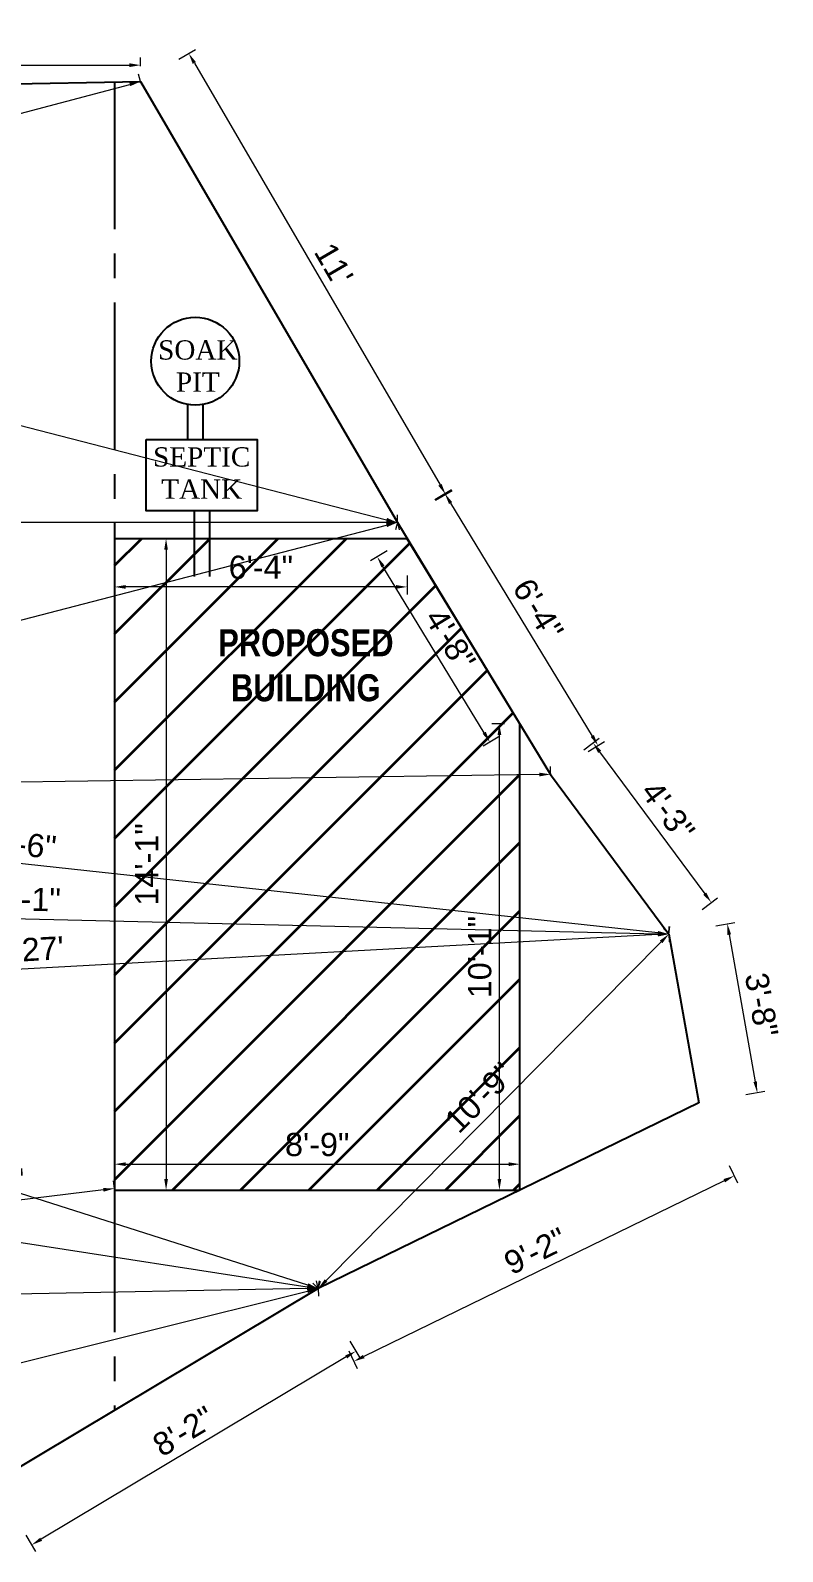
# Model space of a CAD drawing. Header units: inches. Extents: x 376358 to 406049, y -63575 to -53607.
# Drawn here: x 385004.6 to 385199.5, y -56315.2 to -55921.1 of the extents above; entities that cross this region are included whole.
import ezdxf

# ---------------------------------------------------------------- set-up
doc = ezdxf.new("R2010")
doc.units = ezdxf.units.IN
doc.header["$LTSCALE"] = 2
doc.header["$MEASUREMENT"] = 0
doc.header["$PDMODE"] = 34
doc.linetypes.add('CENTER2', pattern=[28.575, 19.05, -3.175, 3.175, -3.175])
doc.layers.get('0').update_dxf_attribs({"linetype": 'CONTINUOUS'})
doc.layers.get('DEFPOINTS').update_dxf_attribs({"color": 141, "linetype": 'CONTINUOUS'})
for name, color, linetype, lineweight in [('door', 20, 'CONTINUOUS', 35), ('steps', 253, 'CONTINUOUS', 20), ('WALL - A', 1, 'CONTINUOUS', 40)]:
    doc.layers.add(name, color=color, linetype=linetype, lineweight=lineweight)
doc.styles.add('Lettring Text', font='arial.ttf')
doc.styles.get("Standard").update_dxf_attribs({"font": 'ARIALN.TTF'})
doc.dimstyles.new('Copy of Standard', dxfattribs={"dimtxt": 6, "dimasz": 2.875, "dimexe": 2, "dimexo": 4, "dimgap": 2, "dimtad": 1, "dimdec": 0, "dimrnd": 1, "dimzin": 0, "dimdsep": 46, "dimlunit": 4, "dimtxsty": 'Lettring Text', "dimcen": 0.1, "dimclrd": 7, "dimclre": 7, "dimclrt": 7, "dimazin": 0, "dimtfac": 0.645, "dimtdec": 0, "dimtmove": 1, "dimatfit": 0, "dimfxl": 3, "dimfxlon": 1, "dimtfillclr": 256, "dimtolj": 1, "dimtzin": 0, "dimlwd": -1, "dimlwe": -1, "dimarcsym": 2})

# ---------------------------------------------------------------- blocks, each defined once
blk = doc.blocks.new('*D334')
at = {"layer": 'DEFPOINTS', "color": 0, "ltscale": 0.5, "transparency": 16777216}
for p in [(385033.15, -55930.14), (385033.15, -55934.38), (384939.84, -55935.99)]:
    blk.add_point(p, dxfattribs=at)
at = {"layer": 'steps', "color": 7, "ltscale": 0.5, "transparency": 16777216}
for p, q in [((384939.84, -55931.99), (384939.84, -55928.14)), ((384942.71, -55930.14), (385030.28, -55930.14)), ((385033.15, -55930.38), (385033.15, -55928.14))]:
    blk.add_line(p, q, dxfattribs=at)
for points in [[(384942.71, -55929.66), (384942.71, -55930.62), (384939.84, -55930.14)], [(385030.28, -55929.66), (385030.28, -55930.62), (385033.15, -55930.14)]]:
    blk.add_solid(points, dxfattribs=at)
at = {"layer": 'steps', "color": 7, "ltscale": 0.5, "transparency": 16777216, "insert": (384986.5, -55925.08), "char_height": 6, "attachment_point": 5, "style": 'Lettring Text'}
blk.add_mtext('\\A1;7\'-9"', dxfattribs=at)
blk = doc.blocks.new('*D335')
at = {"layer": 'DEFPOINTS', "color": 0, "ltscale": 0.5, "transparency": 16777216}
for p in [(385033.15, -55934.38), (385112.18, -56041.33), (385099.69, -56048.61)]:
    blk.add_point(p, dxfattribs=at)
at = {"layer": 'steps', "color": 7, "ltscale": 0.5, "transparency": 16777216}
for p, q in [((385043.06, -55928.61), (385047.38, -55926.09)), ((385047.1, -55929.58), (385110.74, -56038.84)), ((385109.59, -56042.84), (385113.91, -56040.32))]:
    blk.add_line(p, q, dxfattribs=at)
for points in [[(385047.51, -55929.34), (385046.68, -55929.82), (385045.65, -55927.1)], [(385111.15, -56038.6), (385110.32, -56039.08), (385112.18, -56041.33)]]:
    blk.add_solid(points, dxfattribs=at)
at = {"layer": 'steps', "color": 7, "ltscale": 0.5, "transparency": 16777216, "insert": (385083.25, -55981.69), "char_height": 6, "attachment_point": 5, "rotation": 300.2191, "style": 'Lettring Text'}
blk.add_mtext("\\A1;11'", dxfattribs=at)
blk = doc.blocks.new('*D336')
at = {"layer": 'DEFPOINTS', "color": 0, "ltscale": 0.5, "transparency": 16777216}
for p in [(385099.69, -56048.61), (385151.68, -56106.37), (385139.37, -56113.86)]:
    blk.add_point(p, dxfattribs=at)
at = {"layer": 'steps', "color": 7, "ltscale": 0.5, "transparency": 16777216}
for p, q in [((385109.43, -56042.68), (385113.7, -56040.08)), ((385113.49, -56043.58), (385150.19, -56103.92)), ((385149.12, -56107.93), (385153.39, -56105.33))]:
    blk.add_line(p, q, dxfattribs=at)
for points in [[(385113.9, -56043.33), (385113.08, -56043.83), (385112, -56041.12)], [(385150.6, -56103.67), (385149.78, -56104.16), (385151.68, -56106.37)]]:
    blk.add_solid(points, dxfattribs=at)
at = {"layer": 'steps', "color": 7, "ltscale": 0.5, "transparency": 16777216, "insert": (385136.17, -56071.11), "char_height": 6, "attachment_point": 5, "rotation": 301.3094, "style": 'Lettring Text'}
blk.add_mtext('\\A1;6\'-4"', dxfattribs=at)
blk = doc.blocks.new('*D337')
at = {"layer": 'DEFPOINTS', "color": 0, "ltscale": 0.5, "transparency": 16777216}
for p in [(385139.37, -56113.86), (385181.05, -56147.07), (385170.04, -56155.23)]:
    blk.add_point(p, dxfattribs=at)
at = {"layer": 'steps', "color": 7, "ltscale": 0.5, "transparency": 16777216}
for p, q in [((385147.98, -56107.48), (385151.99, -56104.51)), ((385152.1, -56108.01), (385179.34, -56144.76)), ((385178.64, -56148.85), (385182.66, -56145.88))]:
    blk.add_line(p, q, dxfattribs=at)
for points in [[(385152.48, -56107.72), (385151.71, -56108.29), (385150.39, -56105.7)], [(385179.72, -56144.47), (385178.95, -56145.04), (385181.05, -56147.07)]]:
    blk.add_solid(points, dxfattribs=at)
at = {"layer": 'steps', "color": 7, "ltscale": 0.5, "transparency": 16777216, "insert": (385169.79, -56123.36), "char_height": 6, "attachment_point": 5, "rotation": 306.5444, "style": 'Lettring Text'}
blk.add_mtext('\\A1;4\'-3"', dxfattribs=at)
blk = doc.blocks.new('*D338')
at = {"layer": 'DEFPOINTS', "color": 0, "ltscale": 0.5, "transparency": 16777216}
for p in [(385170.04, -56155.23), (385177.76, -56198.97), (385192.92, -56196.3)]:
    blk.add_point(p, dxfattribs=at)
at = {"layer": 'steps', "color": 7, "ltscale": 0.5, "transparency": 16777216}
for p, q in [((385182.24, -56153.07), (385187.16, -56152.2)), ((385185.69, -56155.38), (385192.42, -56193.47)), ((385189.96, -56196.82), (385194.89, -56195.95))]:
    blk.add_line(p, q, dxfattribs=at)
for points in [[(385186.16, -56155.3), (385185.22, -56155.47), (385185.19, -56152.55)], [(385192.89, -56193.38), (385191.94, -56193.55), (385192.92, -56196.3)]]:
    blk.add_solid(points, dxfattribs=at)
at = {"layer": 'steps', "color": 7, "ltscale": 0.5, "transparency": 16777216, "insert": (385194.04, -56173.54), "char_height": 6, "attachment_point": 5, "rotation": 280.0124, "style": 'Lettring Text'}
blk.add_mtext('\\A1;3\'-8"', dxfattribs=at)
blk = doc.blocks.new('*D339')
at = {"layer": 'DEFPOINTS', "color": 0, "ltscale": 0.5, "transparency": 16777216}
for p in [(385177.76, -56198.97), (385079.2, -56247.03), (385088.41, -56265.92)]:
    blk.add_point(p, dxfattribs=at)
at = {"layer": 'steps', "color": 7, "ltscale": 0.5, "transparency": 16777216}
for p, q in [((385185.65, -56215.17), (385187.85, -56219.66)), ((385184.39, -56219.12), (385090.99, -56264.66)), ((385087.09, -56263.22), (385089.28, -56267.72))]:
    blk.add_line(p, q, dxfattribs=at)
for points in [[(385184.18, -56218.69), (385184.6, -56219.55), (385186.97, -56217.86)], [(385090.78, -56264.23), (385091.2, -56265.09), (385088.41, -56265.92)]]:
    blk.add_solid(points, dxfattribs=at)
at = {"layer": 'steps', "color": 7, "ltscale": 0.5, "transparency": 16777216, "insert": (385135.47, -56237.34), "char_height": 6, "attachment_point": 5, "rotation": 25.9919, "style": 'Lettring Text'}
blk.add_mtext('\\A1;9\'-2"', dxfattribs=at)
blk = doc.blocks.new('*D340')
at = {"layer": 'DEFPOINTS', "color": 0, "ltscale": 0.5, "transparency": 16777216}
for p in [(385079.2, -56247.03), (384995.22, -56297.21), (385004.94, -56313.47)]:
    blk.add_point(p, dxfattribs=at)
at = {"layer": 'steps', "color": 7, "ltscale": 0.5, "transparency": 16777216}
for p, q in [((385087.37, -56260.71), (385089.94, -56265.01)), ((385086.45, -56264.76), (385007.41, -56312)), ((385003.4, -56310.9), (385005.96, -56315.19))]:
    blk.add_line(p, q, dxfattribs=at)
for points in [[(385086.2, -56264.35), (385086.69, -56265.17), (385088.91, -56263.29)], [(385007.16, -56311.58), (385007.65, -56312.41), (385004.94, -56313.47)]]:
    blk.add_solid(points, dxfattribs=at)
at = {"layer": 'steps', "color": 7, "ltscale": 0.5, "transparency": 16777216, "insert": (385044.33, -56284.03), "char_height": 6, "attachment_point": 5, "rotation": 30.8617, "style": 'Lettring Text'}
blk.add_mtext('\\A1;8\'-2"', dxfattribs=at)
blk = doc.blocks.new('*D352')
at = {"layer": 'DEFPOINTS', "color": 0, "ltscale": 0.5, "transparency": 16777216}
for p in [(385033.15, -55934.38), (385033.15, -55934.38), (384847.57, -55983.62)]:
    blk.add_point(p, dxfattribs=at)
at = {"layer": 'steps', "color": 7, "ltscale": 0.5, "transparency": 16777216}
for p, q in [((385033.15, -55934.38), (385032.64, -55932.45)), ((384850.35, -55982.88), (385030.37, -55935.12)), ((384847.57, -55983.62), (384847.06, -55981.69))]:
    blk.add_line(p, q, dxfattribs=at)
for points in [[(385030.25, -55934.65), (385030.5, -55935.58), (385033.15, -55934.38)], [(384850.23, -55982.42), (384850.47, -55983.35), (384847.57, -55983.62)]]:
    blk.add_solid(points, dxfattribs=at)
at = {"layer": 'steps', "color": 7, "ltscale": 0.5, "transparency": 16777216, "insert": (384939.06, -55954.11), "char_height": 6, "attachment_point": 5, "rotation": 14.86, "style": 'Lettring Text'}
blk.add_mtext("\\A1;16'", dxfattribs=at)
blk = doc.blocks.new('*D353')
at = {"layer": 'DEFPOINTS', "color": 0, "ltscale": 0.5, "transparency": 16777216}
for p in [(384847.57, -55983.62), (385099.69, -56048.61), (385099.69, -56048.61)]:
    blk.add_point(p, dxfattribs=at)
at = {"layer": 'steps', "color": 7, "ltscale": 0.5, "transparency": 16777216}
for p, q in [((384847.57, -55983.62), (384847.07, -55985.56)), ((384850.35, -55984.34), (385096.9, -56047.89)), ((385099.69, -56048.61), (385099.19, -56050.54))]:
    blk.add_line(p, q, dxfattribs=at)
for points in [[(384850.47, -55983.87), (384850.23, -55984.8), (384847.57, -55983.62)], [(385097.02, -56047.43), (385096.78, -56048.35), (385099.69, -56048.61)]]:
    blk.add_solid(points, dxfattribs=at)
at = {"layer": 'steps', "color": 7, "ltscale": 0.5, "transparency": 16777216, "insert": (384974.89, -56011.21), "char_height": 6, "attachment_point": 5, "rotation": 345.5457, "style": 'Lettring Text'}
blk.add_mtext('\\A1;21\'-8"', dxfattribs=at)
blk = doc.blocks.new('*D354')
at = {"layer": 'DEFPOINTS', "color": 0, "ltscale": 0.5, "transparency": 16777216}
for p in [(384843.14, -56048.52), (384843.14, -56048.52), (385099.69, -56048.61)]:
    blk.add_point(p, dxfattribs=at)
at = {"layer": 'steps', "color": 7, "ltscale": 0.5, "transparency": 16777216}
for p, q in [((384843.14, -56048.52), (384843.14, -56046.52)), ((385096.81, -56048.61), (384846.01, -56048.52)), ((385099.69, -56048.61), (385099.69, -56046.61))]:
    blk.add_line(p, q, dxfattribs=at)
for points in [[(384846.01, -56048.04), (384846.01, -56049), (384843.14, -56048.52)], [(385096.81, -56048.13), (385096.81, -56049.09), (385099.69, -56048.61)]]:
    blk.add_solid(points, dxfattribs=at)
at = {"layer": 'steps', "color": 7, "ltscale": 0.5, "transparency": 16777216, "insert": (384971.41, -56043.5), "char_height": 6, "attachment_point": 5, "rotation": 359.9795, "style": 'Lettring Text'}
blk.add_mtext('\\A1;21\'-5"', dxfattribs=at)
blk = doc.blocks.new('*D355')
at = {"layer": 'DEFPOINTS', "color": 0, "ltscale": 0.5, "transparency": 16777216}
for p in [(385099.69, -56048.61), (385099.69, -56048.61), (384830.21, -56118.35)]:
    blk.add_point(p, dxfattribs=at)
at = {"layer": 'steps', "color": 7, "ltscale": 0.5, "transparency": 16777216}
for p, q in [((385099.69, -56048.61), (385100.19, -56050.54)), ((384832.99, -56117.63), (385096.9, -56049.33)), ((384830.21, -56118.35), (384830.71, -56120.28))]:
    blk.add_line(p, q, dxfattribs=at)
for points in [[(385096.78, -56048.86), (385097.02, -56049.79), (385099.69, -56048.61)], [(384832.87, -56117.16), (384833.11, -56118.09), (384830.21, -56118.35)]]:
    blk.add_solid(points, dxfattribs=at)
at = {"layer": 'steps', "color": 7, "ltscale": 0.5, "transparency": 16777216, "insert": (384963.68, -56078.57), "char_height": 6, "attachment_point": 5, "rotation": 14.5097, "style": 'Lettring Text'}
blk.add_mtext('\\A1;23\'-2"', dxfattribs=at)
blk = doc.blocks.new('*D356')
at = {"layer": 'DEFPOINTS', "color": 0, "ltscale": 0.5, "transparency": 16777216}
for p in [(385139.37, -56113.86), (384830.21, -56118.35), (384830.21, -56118.35)]:
    blk.add_point(p, dxfattribs=at)
at = {"layer": 'steps', "color": 7, "ltscale": 0.5, "transparency": 16777216}
for p, q in [((385139.37, -56113.86), (385139.35, -56111.86)), ((385136.5, -56113.9), (384833.09, -56118.31)), ((384830.21, -56118.35), (384830.18, -56116.35))]:
    blk.add_line(p, q, dxfattribs=at)
for points in [[(385136.49, -56113.42), (385136.51, -56114.38), (385139.37, -56113.86)], [(384833.08, -56117.83), (384833.09, -56118.78), (384830.21, -56118.35)]]:
    blk.add_solid(points, dxfattribs=at)
at = {"layer": 'steps', "color": 7, "ltscale": 0.5, "transparency": 16777216, "insert": (384984.72, -56111.04), "char_height": 6, "attachment_point": 5, "rotation": 0.8318, "style": 'Lettring Text'}
blk.add_mtext('\\A1;25\'-9"', dxfattribs=at)
blk = doc.blocks.new('*D357')
at = {"layer": 'DEFPOINTS', "color": 0, "ltscale": 0.5, "transparency": 16777216}
for p in [(384830.21, -56118.35), (384830.21, -56118.35), (385170.04, -56155.23)]:
    blk.add_point(p, dxfattribs=at)
at = {"layer": 'steps', "color": 7, "ltscale": 0.5, "transparency": 16777216}
for p, q in [((384830.21, -56118.35), (384830.43, -56116.36)), ((385167.18, -56154.92), (384833.07, -56118.66)), ((385170.04, -56155.23), (385170.25, -56153.24))]:
    blk.add_line(p, q, dxfattribs=at)
for points in [[(384833.12, -56118.18), (384833.02, -56119.13), (384830.21, -56118.35)], [(385167.23, -56154.44), (385167.13, -56155.39), (385170.04, -56155.23)]]:
    blk.add_solid(points, dxfattribs=at)
at = {"layer": 'steps', "color": 7, "ltscale": 0.5, "transparency": 16777216, "insert": (385000.67, -56131.75), "char_height": 6, "attachment_point": 5, "rotation": 353.8059, "style": 'Lettring Text'}
blk.add_mtext('\\A1;28\'-6"', dxfattribs=at)
blk = doc.blocks.new('*D358')
at = {"layer": 'DEFPOINTS', "color": 0, "ltscale": 0.5, "transparency": 16777216}
for p in [(384833.37, -56147.23), (385170.04, -56155.23), (385170.04, -56155.23)]:
    blk.add_point(p, dxfattribs=at)
at = {"layer": 'steps', "color": 7, "ltscale": 0.5, "transparency": 16777216}
for p, q in [((384833.37, -56147.23), (384833.42, -56145.24)), ((384836.25, -56147.3), (385167.16, -56155.16)), ((385170.04, -56155.23), (385170.08, -56153.23))]:
    blk.add_line(p, q, dxfattribs=at)
for points in [[(384836.26, -56146.82), (384836.24, -56147.78), (384833.37, -56147.23)], [(385167.17, -56154.68), (385167.15, -56155.64), (385170.04, -56155.23)]]:
    blk.add_solid(points, dxfattribs=at)
at = {"layer": 'steps', "color": 7, "ltscale": 0.5, "transparency": 16777216, "insert": (385001.83, -56146.17), "char_height": 6, "attachment_point": 5, "rotation": 358.6399, "style": 'Lettring Text'}
blk.add_mtext('\\A1;28\'-1"', dxfattribs=at)
blk = doc.blocks.new('*D359')
at = {"layer": 'DEFPOINTS', "color": 0, "ltscale": 0.5, "transparency": 16777216}
for p in [(385170.04, -56155.23), (384846.16, -56172.84), (384846.16, -56172.84)]:
    blk.add_point(p, dxfattribs=at)
at = {"layer": 'steps', "color": 7, "ltscale": 0.5, "transparency": 16777216}
for p, q in [((385167.17, -56155.38), (384849.03, -56172.69)), ((385170.04, -56155.23), (385170.15, -56157.23)), ((384846.16, -56172.84), (384846.27, -56174.84))]:
    blk.add_line(p, q, dxfattribs=at)
for points in [[(385167.14, -56154.91), (385167.19, -56155.86), (385170.04, -56155.23)], [(384849, -56172.21), (384849.06, -56173.17), (384846.16, -56172.84)]]:
    blk.add_solid(points, dxfattribs=at)
at = {"layer": 'steps', "color": 7, "ltscale": 0.5, "transparency": 16777216, "insert": (385007.83, -56159.03), "char_height": 6, "attachment_point": 5, "rotation": 3.1131, "style": 'Lettring Text'}
blk.add_mtext("\\A1;27'", dxfattribs=at)
blk = doc.blocks.new('*D360')
at = {"layer": 'DEFPOINTS', "color": 0, "ltscale": 0.5, "transparency": 16777216}
for p in [(384846.16, -56172.84), (384846.16, -56172.84), (385079.2, -56247.03)]:
    blk.add_point(p, dxfattribs=at)
at = {"layer": 'steps', "color": 7, "ltscale": 0.5, "transparency": 16777216}
for p, q in [((384846.16, -56172.84), (384846.77, -56170.94)), ((385076.46, -56246.16), (384848.9, -56173.72)), ((385079.2, -56247.03), (385079.8, -56245.12))]:
    blk.add_line(p, q, dxfattribs=at)
for points in [[(384849.04, -56173.26), (384848.75, -56174.17), (384846.16, -56172.84)], [(385076.6, -56245.7), (385076.31, -56246.61), (385079.2, -56247.03)]]:
    blk.add_solid(points, dxfattribs=at)
at = {"layer": 'steps', "color": 7, "ltscale": 0.5, "transparency": 16777216, "insert": (384964.21, -56205.11), "char_height": 6, "attachment_point": 5, "rotation": 342.3416, "style": 'Lettring Text'}
blk.add_mtext('\\A1;20\'-5"', dxfattribs=at)
blk = doc.blocks.new('*D361')
at = {"layer": 'DEFPOINTS', "color": 0, "ltscale": 0.5, "transparency": 16777216}
for p in [(384841.63, -56210.34), (385079.2, -56247.03), (385079.2, -56247.03)]:
    blk.add_point(p, dxfattribs=at)
at = {"layer": 'steps', "color": 7, "ltscale": 0.5, "transparency": 16777216}
for p, q in [((384841.63, -56210.34), (384841.94, -56208.36)), ((384844.47, -56210.78), (385076.36, -56246.59)), ((385079.2, -56247.03), (385079.5, -56245.05))]:
    blk.add_line(p, q, dxfattribs=at)
for points in [[(384844.55, -56210.3), (384844.4, -56211.25), (384841.63, -56210.34)], [(385076.43, -56246.12), (385076.28, -56247.06), (385079.2, -56247.03)]]:
    blk.add_solid(points, dxfattribs=at)
at = {"layer": 'steps', "color": 7, "ltscale": 0.5, "transparency": 16777216, "insert": (384961.19, -56223.68), "char_height": 6, "attachment_point": 5, "rotation": 351.2203, "style": 'Lettring Text'}
blk.add_mtext("\\A1;20'", dxfattribs=at)
blk = doc.blocks.new('*D362')
at = {"layer": 'DEFPOINTS', "color": 0, "ltscale": 0.5, "transparency": 16777216}
for p in [(385079.2, -56247.03), (384846.62, -56251.4), (384846.62, -56251.4)]:
    blk.add_point(p, dxfattribs=at)
at = {"layer": 'steps', "color": 7, "ltscale": 0.5, "transparency": 16777216}
for p, q in [((385076.32, -56247.08), (384849.49, -56251.34)), ((385079.2, -56247.03), (385079.23, -56249.03)), ((384846.62, -56251.4), (384846.66, -56253.4))]:
    blk.add_line(p, q, dxfattribs=at)
for points in [[(385076.31, -56246.6), (385076.33, -56247.56), (385079.2, -56247.03)], [(384849.49, -56250.86), (384849.5, -56251.82), (384846.62, -56251.4)]]:
    blk.add_solid(points, dxfattribs=at)
at = {"layer": 'steps', "color": 7, "ltscale": 0.5, "transparency": 16777216, "insert": (384962.81, -56244.15), "char_height": 6, "attachment_point": 5, "rotation": 1.076, "style": 'Lettring Text'}
blk.add_mtext('\\A1;19\'-5"', dxfattribs=at)
blk = doc.blocks.new('*D363')
at = {"layer": 'DEFPOINTS', "color": 0, "ltscale": 0.5, "transparency": 16777216}
for p in [(385079.2, -56247.03), (385079.2, -56247.03), (384841.55, -56306.2)]:
    blk.add_point(p, dxfattribs=at)
at = {"layer": 'steps', "color": 7, "ltscale": 0.5, "transparency": 16777216}
for p, q in [((385079.2, -56247.03), (385078.71, -56245.09)), ((384844.34, -56305.5), (385076.41, -56247.72)), ((384841.55, -56306.2), (384841.07, -56304.26))]:
    blk.add_line(p, q, dxfattribs=at)
for points in [[(385076.29, -56247.26), (385076.52, -56248.19), (385079.2, -56247.03)], [(384844.23, -56305.04), (384844.46, -56305.97), (384841.55, -56306.2)]]:
    blk.add_solid(points, dxfattribs=at)
at = {"layer": 'steps', "color": 7, "ltscale": 0.5, "transparency": 16777216, "insert": (384959.15, -56271.7), "char_height": 6, "attachment_point": 5, "rotation": 13.9809, "style": 'Lettring Text'}
blk.add_mtext('\\A1;20\'-5"', dxfattribs=at)
blk = doc.blocks.new('*D365')
at = {"layer": 'DEFPOINTS', "color": 0, "ltscale": 0.5, "transparency": 16777216}
for p in [(385170.04, -56155.23), (385170.04, -56155.23), (385079.2, -56247.03)]:
    blk.add_point(p, dxfattribs=at)
at = {"layer": 'steps', "color": 7, "ltscale": 0.5, "transparency": 16777216}
for p, q in [((385170.04, -56155.23), (385168.61, -56153.82)), ((385081.22, -56244.99), (385168.01, -56157.27)), ((385079.2, -56247.03), (385077.78, -56245.62))]:
    blk.add_line(p, q, dxfattribs=at)
for points in [[(385167.67, -56156.93), (385168.35, -56157.61), (385170.04, -56155.23)], [(385080.88, -56244.65), (385081.56, -56245.32), (385079.2, -56247.03)]]:
    blk.add_solid(points, dxfattribs=at)
at = {"layer": 'steps', "color": 7, "ltscale": 0.5, "transparency": 16777216, "insert": (385121.02, -56197.57), "char_height": 6, "attachment_point": 5, "rotation": 45.3016, "style": 'Lettring Text'}
blk.add_mtext('\\A1;10\'-9"', dxfattribs=at)
blk = doc.blocks.new('*D366')
at = {"layer": 'DEFPOINTS', "color": 0, "ltscale": 0.5, "transparency": 16777216}
for p in [(385026.43, -56052.8), (385026.43, -56221.56), (385039.77, -56221.56)]:
    blk.add_point(p, dxfattribs=at)
at = {"layer": 'steps', "color": 7, "ltscale": 0.5, "transparency": 16777216}
for p, q in [((385036.77, -56052.8), (385041.77, -56052.8)), ((385039.77, -56055.67), (385039.77, -56218.69)), ((385036.77, -56221.56), (385041.77, -56221.56))]:
    blk.add_line(p, q, dxfattribs=at)
for points in [[(385039.29, -56055.67), (385040.25, -56055.67), (385039.77, -56052.8)], [(385039.29, -56218.69), (385040.25, -56218.69), (385039.77, -56221.56)]]:
    blk.add_solid(points, dxfattribs=at)
at = {"layer": 'steps', "color": 7, "ltscale": 0.5, "transparency": 16777216, "insert": (385034.76, -56137.18), "char_height": 6, "attachment_point": 5, "rotation": 90, "style": 'Lettring Text'}
blk.add_mtext('\\A1;14\'-1"', dxfattribs=at)
blk = doc.blocks.new('*D367')
at = {"layer": 'DEFPOINTS', "color": 0, "ltscale": 0.5, "transparency": 16777216}
for p in [(385026.43, -56052.8), (385102.24, -56052.8), (385026.43, -56065.3)]:
    blk.add_point(p, dxfattribs=at)
at = {"layer": 'steps', "color": 7, "ltscale": 0.5, "transparency": 16777216}
for p, q in [((385026.43, -56062.3), (385026.43, -56067.3)), ((385102.24, -56062.3), (385102.24, -56067.3)), ((385099.36, -56065.3), (385029.31, -56065.3))]:
    blk.add_line(p, q, dxfattribs=at)
for points in [[(385029.31, -56064.82), (385029.31, -56065.78), (385026.43, -56065.3)], [(385099.36, -56064.82), (385099.36, -56065.78), (385102.24, -56065.3)]]:
    blk.add_solid(points, dxfattribs=at)
at = {"layer": 'steps', "color": 7, "ltscale": 0.5, "transparency": 16777216, "insert": (385064.33, -56060.24), "char_height": 6, "attachment_point": 5, "style": 'Lettring Text'}
blk.add_mtext('\\A1;6\'-4"', dxfattribs=at)
blk = doc.blocks.new('*D368')
at = {"layer": 'DEFPOINTS', "color": 0, "ltscale": 0.5, "transparency": 16777216}
for p in [(385102.24, -56052.8), (385094.47, -56057.52), (385131.43, -56100.8)]:
    blk.add_point(p, dxfattribs=at)
at = {"layer": 'steps', "color": 7, "ltscale": 0.5, "transparency": 16777216}
for p, q in [((385097.04, -56055.96), (385092.77, -56058.56)), ((385122.18, -56103.06), (385095.97, -56059.97)), ((385126.23, -56103.96), (385121.96, -56106.56))]:
    blk.add_line(p, q, dxfattribs=at)
for points in [[(385096.38, -56059.73), (385095.56, -56060.22), (385094.47, -56057.52)], [(385122.59, -56102.81), (385121.77, -56103.31), (385123.67, -56105.52)]]:
    blk.add_solid(points, dxfattribs=at)
at = {"layer": 'steps', "color": 7, "ltscale": 0.5, "transparency": 16777216, "insert": (385113.4, -56078.89), "char_height": 6, "attachment_point": 5, "rotation": 301.3094, "style": 'Lettring Text'}
blk.add_mtext('\\A1;4\'-8"', dxfattribs=at)
blk = doc.blocks.new('*D369')
at = {"layer": 'DEFPOINTS', "color": 0, "ltscale": 0.5, "transparency": 16777216}
for p in [(385126.13, -56100.8), (385131.43, -56100.8), (385131.43, -56221.56)]:
    blk.add_point(p, dxfattribs=at)
at = {"layer": 'steps', "color": 7, "ltscale": 0.5, "transparency": 16777216}
for p, q in [((385127.43, -56100.8), (385124.13, -56100.8)), ((385126.13, -56218.69), (385126.13, -56103.67)), ((385127.43, -56221.56), (385124.13, -56221.56))]:
    blk.add_line(p, q, dxfattribs=at)
for points in [[(385125.65, -56103.67), (385126.61, -56103.67), (385126.13, -56100.8)], [(385125.65, -56218.69), (385126.61, -56218.69), (385126.13, -56221.56)]]:
    blk.add_solid(points, dxfattribs=at)
at = {"layer": 'steps', "color": 7, "ltscale": 0.5, "transparency": 16777216, "insert": (385121.07, -56161.18), "char_height": 6, "attachment_point": 5, "rotation": 90, "style": 'Lettring Text'}
blk.add_mtext('\\A1;10\'-1"', dxfattribs=at)
blk = doc.blocks.new('*D370')
at = {"layer": 'DEFPOINTS', "color": 0, "ltscale": 0.5, "transparency": 16777216}
for p in [(385131.43, -56214.84), (385026.43, -56221.56), (385131.43, -56221.56)]:
    blk.add_point(p, dxfattribs=at)
at = {"layer": 'steps', "color": 7, "ltscale": 0.5, "transparency": 16777216}
for p, q in [((385026.43, -56217.56), (385026.43, -56212.84)), ((385131.43, -56217.56), (385131.43, -56212.84)), ((385029.31, -56214.84), (385128.56, -56214.84))]:
    blk.add_line(p, q, dxfattribs=at)
for points in [[(385029.31, -56214.36), (385029.31, -56215.32), (385026.43, -56214.84)], [(385128.56, -56214.36), (385128.56, -56215.32), (385131.43, -56214.84)]]:
    blk.add_solid(points, dxfattribs=at)
at = {"layer": 'steps', "color": 7, "ltscale": 0.5, "transparency": 16777216, "insert": (385078.93, -56209.78), "char_height": 6, "attachment_point": 5, "style": 'Lettring Text'}
blk.add_mtext('\\A1;8\'-9"', dxfattribs=at)
blk = doc.blocks.new('*D371')
at = {"layer": 'DEFPOINTS', "color": 0, "ltscale": 0.5, "transparency": 16777216}
for p in [(385026.43, -56221.56), (384964.74, -56228.63), (384964.79, -56229.05)]:
    blk.add_point(p, dxfattribs=at)
at = {"layer": 'steps', "color": 7, "ltscale": 0.5, "transparency": 16777216}
for p, q in [((385023.53, -56221.49), (384967.59, -56228.28)), ((385026.38, -56221.14), (385026.14, -56219.16)), ((384964.74, -56228.63), (384964.5, -56226.65))]:
    blk.add_line(p, q, dxfattribs=at)
for points in [[(385023.47, -56221.01), (385023.58, -56221.97), (385026.38, -56221.14)], [(384967.53, -56227.81), (384967.65, -56228.76), (384964.74, -56228.63)]]:
    blk.add_solid(points, dxfattribs=at)
at = {"layer": 'steps', "color": 7, "ltscale": 0.5, "transparency": 16777216, "insert": (384994.95, -56219.86), "char_height": 6, "attachment_point": 5, "rotation": 6.9254, "style": 'Lettring Text'}
blk.add_mtext('\\A1;5\'-2"', dxfattribs=at)

msp = doc.modelspace()

# ---------------------------------------------------------------- hatches: boundary and pattern name
at = {"layer": 'door', "ltscale": 0.5}
h = msp.add_hatch(dxfattribs=at)
h.set_pattern_fill('ANSI31', color=256, scale=100)
h.set_pattern_definition([(45, (-5734.578, 0), (-8.83883476, 8.83883476), [])])
h.paths.add_polyline_path([(385131.43, -56100.8), (385102.24, -56052.8), (385026.43, -56052.8), (385026.43, -56221.56), (385131.43, -56221.56)])
h.paths.add_polyline_path([(385116.7, -56210.79), (385133.82, -56193.48), (385125.04, -56184.78), (385107.91, -56202.09)], flags=9)
h.paths.add_polyline_path([(385041.04, -56149.62), (385041.04, -56125.26), (385028.67, -56125.26), (385028.67, -56149.62)], flags=24)
h.paths.add_polyline_path([(385054.53, -56066.47), (385074.22, -56066.47), (385074.22, -56054.1), (385054.53, -56054.1)], flags=24)
h.paths.add_polyline_path([(385103.04, -56073.83), (385113.27, -56090.66), (385123.83, -56084.23), (385113.6, -56067.41)], flags=24)
h.paths.add_polyline_path([(385127.29, -56173.62), (385127.29, -56149.26), (385114.93, -56149.26), (385114.93, -56173.62)], flags=24)
h.paths.add_polyline_path([(385069.11, -56216.01), (385088.8, -56216.01), (385088.8, -56203.64), (385069.11, -56203.64)], flags=24)
h.paths.add_polyline_path([(385050.05, -56098.51), (385101.98, -56098.51), (385101.98, -56072.48), (385050.05, -56072.48)], flags=24)

# ---------------------------------------------------------------- linework, layer by layer
at = {"ltscale": 0.5}
for p, q in [((384939.84, -55935.99), (385033.15, -55934.38)), ((385033.15, -55934.38), (385099.69, -56048.61)), ((385045.33, -56018.03), (385045.33, -56027.1)), ((385049.33, -56018.04), (385049.33, -56027.1)), ((385047.04, -56045.58), (385047.04, -56062.62)), ((385051.04, -56045.58), (385051.04, -56062.62)), ((385099.69, -56048.61), (385139.37, -56113.86)), ((385139.37, -56113.86), (385170.04, -56155.23)), ((385170.04, -56155.23), (385177.76, -56198.97)), ((385177.76, -56198.97), (385079.2, -56247.03)), ((385079.2, -56247.03), (384995.22, -56297.21))]:
    msp.add_line(p, q, dxfattribs=at)
for points in [[(385034.59, -56027.1), (385063.37, -56027.1), (385063.37, -56045.58), (385034.59, -56045.58)], [(385131.43, -56100.8), (385102.24, -56052.8), (385026.43, -56052.8), (385026.43, -56221.56), (385131.43, -56221.56)]]:
    msp.add_lwpolyline(points, close=True, dxfattribs=at)
msp.add_circle((385047.34, -56006.83), 11.39, dxfattribs=at)
at = {"layer": 'WALL - A', "linetype": 'CENTER2', "lineweight": -3}
msp.add_line((385026.43, -55934.49), (385026.43, -56278.56), dxfattribs=at)

# ---------------------------------------------------------------- texts
at = {"layer": 'steps', "color": 7, "ltscale": 0.3, "attachment_point": 2}
for s, insert, char_height, width in [('{\\fTimes New Roman|b0|i0|c0|p18;SOAK PIT}', (385048, -56001.41), 5, 21.7663), ('{\\fTimes New Roman|b0|i0|c0|p18;SEPTIC TANK}', (385049, -56029.12), 5, 21.7663), ('{\\fTechnic|b1|i0|c2|p2;PROPOSED BUILDING}', (385075.98, -56076.25), 7, 55.268)]:
    msp.add_mtext(s, dxfattribs=dict(at, insert=insert, char_height=char_height, width=width))

# ---------------------------------------------------------------- dimensions: what is measured, and where the dimension line sits
at = {"layer": 'steps', "ltscale": 0.5}
for base, p1, p2, picture, middle in [((385033.15, -55930.14), (384939.84, -55935.99), (385033.15, -55934.38), '*D334', (384986.5, -55925.08)), ((385026.43, -56065.3), (385102.24, -56052.8), (385026.43, -56052.8), '*D367', (385064.33, -56060.24)), ((385131.43, -56214.84), (385026.43, -56221.56), (385131.43, -56221.56), '*D370', (385078.93, -56209.78))]:
    dim = msp.add_linear_dim(base=base, p1=p1, p2=p2, dimstyle='Copy of Standard', dxfattribs=at)
    dim.commit()
    dim.dimension.update_dxf_attribs({"geometry": picture, "text_midpoint": middle})
for p1, p2, distance, picture, middle in [((385033.15, -55934.38), (385099.69, -56048.61), 14.46, '*D335', (385083.25, -55981.69)), ((384847.57, -55983.62), (385033.15, -55934.38), 0, '*D352', (384939.06, -55954.11)), ((384847.57, -55983.62), (385099.69, -56048.61), 0, '*D353', (384974.89, -56011.21)), ((385099.69, -56048.61), (384843.14, -56048.52), 0, '*D354', (384971.41, -56043.5)), ((385099.69, -56048.61), (385139.37, -56113.86), 14.41, '*D336', (385136.17, -56071.11)), ((384830.21, -56118.35), (385099.69, -56048.61), 0, '*D355', (384963.68, -56078.57)), ((385026.43, -56052.8), (385026.43, -56221.56), 13.34, '*D366', (385034.76, -56137.18)), ((385131.43, -56100.8), (385102.24, -56052.8), 9.08, '*D368', (385113.4, -56078.89)), ((385139.37, -56113.86), (384830.21, -56118.35), 0, '*D356', (384984.72, -56111.04)), ((385139.37, -56113.86), (385170.04, -56155.23), 13.71, '*D337', (385169.79, -56123.36)), ((385170.04, -56155.23), (384830.21, -56118.35), 0, '*D357', (385000.67, -56131.75)), ((384833.37, -56147.23), (385170.04, -56155.23), 0, '*D358', (385001.83, -56146.17)), ((385170.04, -56155.23), (384846.16, -56172.84), 0, '*D359', (385007.83, -56159.03)), ((385079.2, -56247.03), (385170.04, -56155.23), 0, '*D365', (385121.02, -56197.57)), ((385170.04, -56155.23), (385177.76, -56198.97), 15.39, '*D338', (385194.04, -56173.54)), ((385079.2, -56247.03), (384846.16, -56172.84), 0, '*D360', (384964.21, -56205.11)), ((385177.76, -56198.97), (385079.2, -56247.03), 21.02, '*D339', (385135.47, -56237.34)), ((384841.63, -56210.34), (385079.2, -56247.03), 0, '*D361', (384961.19, -56223.68)), ((385026.43, -56221.56), (384964.79, -56229.05), -0.42, '*D371', (384994.95, -56219.86)), ((385079.2, -56247.03), (384846.62, -56251.4), 0, '*D362', (384962.81, -56244.15)), ((384841.55, -56306.2), (385079.2, -56247.03), 0, '*D363', (384959.15, -56271.7)), ((385079.2, -56247.03), (384995.22, -56297.21), 18.94, '*D340', (385044.33, -56284.03))]:
    dim = msp.add_aligned_dim(p1=p1, p2=p2, distance=distance, dimstyle='Copy of Standard', dxfattribs=at)
    dim.commit()
    dim.dimension.update_dxf_attribs({"geometry": picture, "text_midpoint": middle})
dim = msp.add_linear_dim(base=(385126.13, -56100.8), p1=(385131.43, -56221.56), p2=(385131.43, -56100.8), angle=90, dimstyle='Copy of Standard', dxfattribs=at)
dim.commit()
dim.dimension.update_dxf_attribs({"geometry": '*D369', "text_midpoint": (385121.07, -56161.18)})

doc.saveas('drawing.dxf')
